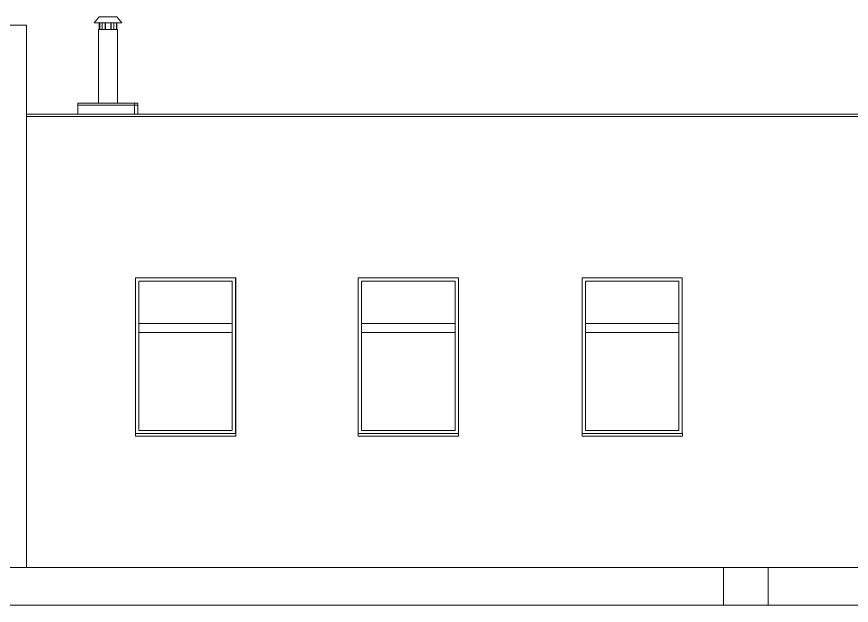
# Model space of a CAD drawing. Header units: millimetres. Extents: x -20192 to 462224, y -45352 to 20466.
# Drawn here: x 75521 to 83014, y 530 to 5815 of the extents above; entities that cross this region are included whole.
import ezdxf

# ---------------------------------------------------------------- set-up
doc = ezdxf.new("R2010")
doc.units = ezdxf.units.MM
for name, color, linetype, lineweight in [('A-GLAZ', 151, 'Continuous', 9), ('A-ROOF', 132, 'Continuous', 9), ('A-WALL', 113, 'Continuous', 9), ('M-HVAC-CDFF', 50, 'Continuous', 9), ('Q-SPCQ', 91, 'Continuous', 9), ('S-COLS', 52, 'Continuous', 9)]:
    doc.layers.add(name, color=color, linetype=linetype, lineweight=lineweight)

# ---------------------------------------------------------------- blocks, each defined once
blk = doc.blocks.new('OKNO_1k_nadsvetlik - OKNO_1k_nadsvetlik_1000 x 1500-1969475-VB3-V-Bourání')
at = {"layer": 'A-GLAZ'}
for p, q in [((11161.2, 2072), (11161.2, 3470)), ((11161.4, 3470), (11161.4, 2072)), ((10291.2, 2100), (10291.2, 3440)), ((10291.2, 3440), (11131.2, 3440)), ((11131, 3060), (11131, 3440)), ((11131.2, 3440), (11131.2, 2100)), ((10291.2, 3060), (11131.2, 3060)), ((10291.2, 3060), (10291.2, 2980)), ((11131.2, 2980), (11131.2, 3060)), ((11131.2, 2980), (10291.2, 2980)), ((11131, 2980), (11131, 2100)), ((11131.2, 2100), (10291.2, 2100))]:
    blk.add_line(p, q, dxfattribs=at)
blk = doc.blocks.new('parapet_ext - parapet_ext-1802137-VB3-V-Bourání')
at = {"layer": 'Q-SPCQ'}
for p, q in [((16302.5, 2072), (16301.1, 2072)), ((16301.1, 2070), (16302.5, 2070)), ((16302.5, 2050), (16302.5, 2072)), ((17202.5, 2072), (16302.5, 2072)), ((17202.5, 2050), (16302.5, 2050)), ((17202.5, 2072), (17202.5, 2050))]:
    blk.add_line(p, q, dxfattribs=at)
blk = doc.blocks.new('Komín6 - Komín6-1996301-VB3-V-Bourání')
at = {"layer": 'M-HVAC-CDFF'}
for p, q in [((5927, 5815), (5880.9, 5760)), ((5927, 5815), (6005.9, 5815)), ((6005.9, 5815), (6084.7, 5815)), ((6130.9, 5760), (6084.7, 5815)), ((5880.9, 5760), (6005.9, 5760)), ((5920.9, 5700), (5920.9, 5040)), ((6005.9, 5700), (5920.9, 5700)), ((5926.5, 5760), (5926.5, 5700)), ((5931.5, 5700), (5931.5, 5760)), ((5953.2, 5700), (5953.2, 5760)), ((5979.2, 5760), (5979.2, 5700)), ((5981.7, 5700), (5981.7, 5760)), ((6005.9, 5760), (6130.9, 5760)), ((6090.9, 5700), (6005.9, 5700)), ((6030.1, 5700), (6030.1, 5760)), ((6032.6, 5700), (6032.6, 5760)), ((6058.6, 5760), (6058.6, 5700)), ((6080.3, 5700), (6080.3, 5760)), ((6085.3, 5700), (6085.3, 5760)), ((6090.9, 5040), (6090.9, 5700))]:
    blk.add_line(p, q, dxfattribs=at)

msp = doc.modelspace()

# ---------------------------------------------------------------- linework, layer by layer
at = {"layer": 'A-ROOF'}
for p, q in [((76070.2, 5040), (76607.2, 5040)), ((76070.2, 5040), (76070.2, 5020)), ((76579.6, 5040), (76579.6, 5020)), ((76607.2, 5040), (76607.2, 5020))]:
    msp.add_line(p, q, dxfattribs=at)
at = {"layer": 'A-ROOF', "color": 41}
msp.add_line((75609.6, 4940), (87559, 4940), dxfattribs=at)
at = {"layer": 'A-WALL'}
for p, q in [((75609.6, 5740), (62471, 5740)), ((75609.6, 870), (75609.6, 5740)), ((76070.2, 4940), (76070.2, 5020)), ((76607.2, 5020), (76070.2, 5020)), ((76579.6, 5020), (76579.6, 4940)), ((76607.2, 5020), (76607.2, 4940)), ((71398.5, 530), (81866.4, 530)), ((82267.7, 530), (86122.1, 530))]:
    msp.add_line(p, q, dxfattribs=at)
at = {"layer": 'A-WALL', "color": 41}
for p, q in [((87559, 4920), (75609.6, 4920)), ((76587.1, 2070), (76587.1, 3470)), ((76587.1, 3470), (77487.1, 3470)), ((77487.1, 3470), (77487.1, 2072)), ((78587.1, 2070), (78587.1, 3470)), ((78587.1, 3470), (79487.1, 3470)), ((79487.1, 3470), (79487.1, 2072)), ((80597, 2070), (80597, 3470)), ((80597, 3470), (81497, 3470)), ((81497, 3470), (81497, 2072)), ((62471, 870), (88813.3, 870))]:
    msp.add_line(p, q, dxfattribs=at)
at = {"layer": 'S-COLS'}
for p, q in [((81866.4, 870), (81866.4, 530)), ((81867.7, 530), (81867.7, 870)), ((82267.7, 870), (82267.7, 530)), ((81867.7, 530), (81866.4, 530)), ((82267.7, 530), (81867.7, 530))]:
    msp.add_line(p, q, dxfattribs=at)

# ---------------------------------------------------------------- block references
at = {"layer": 'A-GLAZ'}
for p in [(66325.2, 0), (68325.2, 0), (70335.2, 0)]:
    msp.add_blockref('OKNO_1k_nadsvetlik - OKNO_1k_nadsvetlik_1000 x 1500-1969475-VB3-V-Bourání', p, dxfattribs=at)
at = {"layer": 'M-HVAC-CDFF'}
msp.add_blockref('Komín6 - Komín6-1996301-VB3-V-Bourání', (70335.2, 0), dxfattribs=at)
at = {"layer": 'Q-SPCQ'}
for p in [(60285.3, 0), (62285.3, 0), (64295.2, 0)]:
    msp.add_blockref('parapet_ext - parapet_ext-1802137-VB3-V-Bourání', p, dxfattribs=at)

doc.saveas('drawing.dxf')
